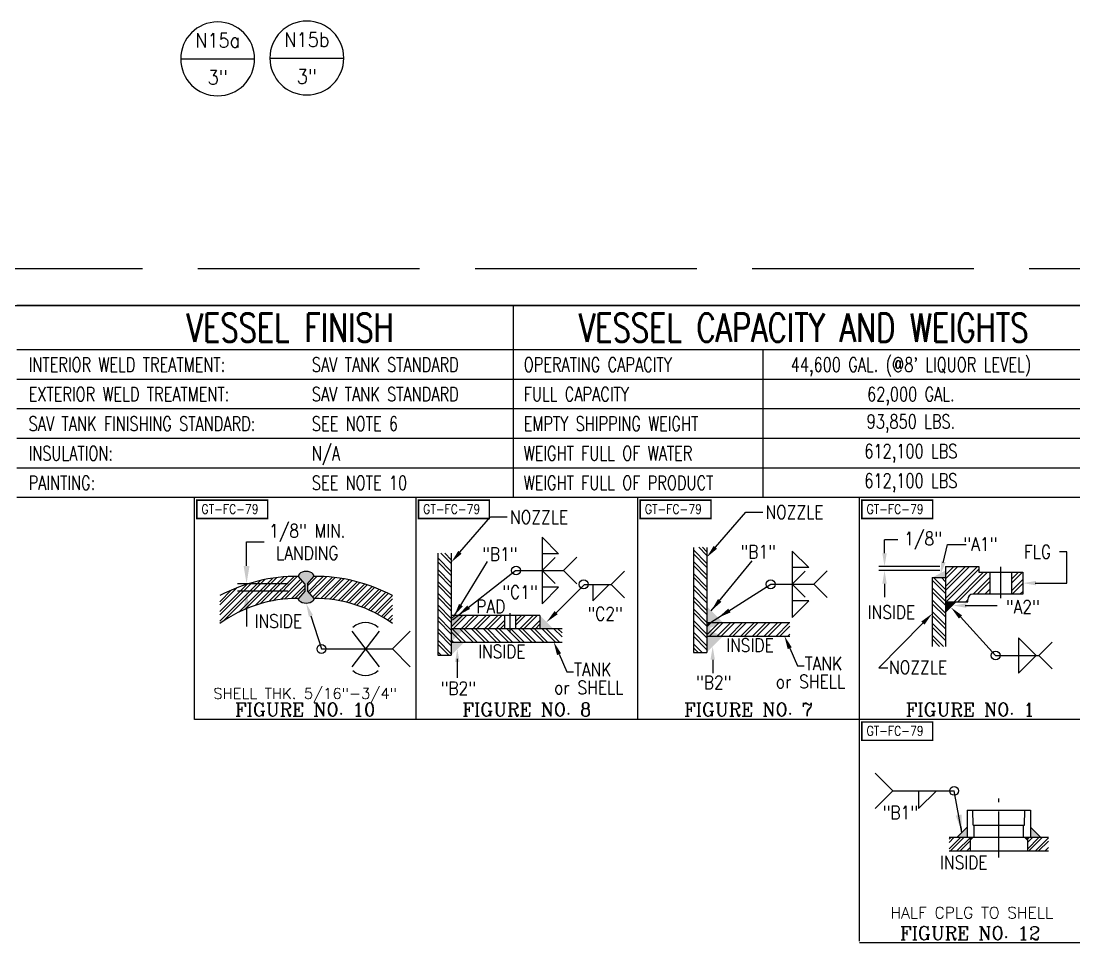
# Model space of a CAD drawing. Extents: x -1889 to 6398, y -470 to 1122.
# Drawn here: x 356.5 to 698.5, y 681 to 980.3 of the extents above; entities that cross this region are included whole.
import ezdxf
from ezdxf.enums import TextEntityAlignment as Align

# ---------------------------------------------------------------- set-up
doc = ezdxf.new("R2010")
doc.units = 0
doc.header["$LTSCALE"] = 12
doc.header["$MEASUREMENT"] = 0
doc.linetypes.add('AM_ISO02W050', pattern=[7.5, 6, -1.5])
doc.linetypes.add('CENTER', pattern=[2, 1.25, -0.25, 0.25, -0.25])
doc.layers.get('0').update_dxf_attribs({"linetype": 'CONTINUOUS'})
doc.layers.get('Defpoints').update_dxf_attribs({"linetype": 'CONTINUOUS'})
for name, color, linetype in [('CENTER', 6, 'CENTER'), ('DIM', 1, 'CONTINUOUS'), ('TEXT', 4, 'CONTINUOUS')]:
    doc.layers.add(name, color=color, linetype=linetype)
doc.styles.add('ROMANC', font='romanc', dxfattribs={"height": 0.15})
doc.styles.add('ROMANS', font='ROMANS.shx', dxfattribs={"width": 0.85, "height": 5.76})
doc.styles.get("Standard").update_dxf_attribs({"font": 'sanss___.ttf'})
doc.dimstyles.get("Standard").update_dxf_attribs({"dimtxt": 0.18, "dimasz": 0.18, "dimexe": 0.18, "dimexo": 0.0625, "dimgap": 0.09, "dimtad": 0, "dimtih": 1, "dimtoh": 1, "dimdec": 4, "dimzin": 0, "dimdsep": 46, "dimtxsty": 'Standard', "dimcen": 0.09, "dimadec": 0, "dimazin": 0, "dimtfac": 1, "dimtdec": 4, "dimtofl": 0, "dimtmove": 0, "dimatfit": 3, "dimfxl": 1, "dimtolj": 1, "dimtzin": 0, "dimarcsym": 0})

# ---------------------------------------------------------------- blocks, each defined once
blk = doc.blocks.new('*X114')
at = {"color": 0}
for p, q in [((0.758, 0.758), (0.886, 0.886)), ((0.758, 0.847), (0.797, 0.886)), ((0.78, 0.736), (0.93, 0.886)), ((0.868, 0.736), (1.018, 0.886)), ((0.913, 0.736), (1.063, 0.886)), ((1.001, 0.736), (1.151, 0.886)), ((1.045, 0.736), (1.195, 0.886)), ((1.134, 0.736), (1.284, 0.886)), ((1.178, 0.736), (1.328, 0.886)), ((1.482, 0.819), (1.549, 0.886)), ((1.482, 0.775), (1.593, 0.886)), ((1.531, 0.736), (1.681, 0.886)), ((1.576, 0.736), (1.726, 0.886)), ((1.266, 0.736), (1.357, 0.827)), ((1.31, 0.736), (1.357, 0.783)), ((1.664, 0.736), (1.758, 0.83)), ((1.708, 0.736), (1.758, 0.786))]:
    blk.add_line(p, q, dxfattribs=at)
blk = doc.blocks.new('*X115')
at = {"color": 0}
for p, q in [((0.917, 0.586), (0.767, 0.736)), ((1.005, 0.586), (0.855, 0.736)), ((1.049, 0.586), (0.899, 0.736)), ((1.138, 0.586), (0.988, 0.736)), ((1.182, 0.586), (1.032, 0.736)), ((1.27, 0.586), (1.12, 0.736)), ((1.315, 0.586), (1.165, 0.736)), ((1.403, 0.586), (1.253, 0.736)), ((1.447, 0.586), (1.297, 0.736)), ((1.535, 0.586), (1.385, 0.736)), ((1.58, 0.586), (1.43, 0.736)), ((1.668, 0.586), (1.518, 0.736)), ((1.712, 0.586), (1.562, 0.736)), ((1.801, 0.586), (1.651, 0.736)), ((1.845, 0.586), (1.695, 0.736)), ((1.933, 0.586), (1.783, 0.736)), ((1.977, 0.586), (1.827, 0.736)), ((2.008, 0.643), (1.916, 0.736)), ((2.008, 0.688), (1.96, 0.736)), ((0.873, 0.586), (0.758, 0.7)), ((0.784, 0.586), (0.758, 0.612))]:
    blk.add_line(p, q, dxfattribs=at)
blk = doc.blocks.new('*X116')
at = {"color": 0}
for p, q in [((0.387, 1.47), (0.27, 1.586)), ((0.387, 1.514), (0.315, 1.586)), ((0.387, 1.381), (0.237, 1.531)), ((0.387, 1.337), (0.237, 1.487)), ((0.387, 1.249), (0.237, 1.399)), ((0.387, 1.204), (0.237, 1.354)), ((0.387, 1.116), (0.237, 1.266)), ((0.387, 1.072), (0.237, 1.222)), ((0.387, 0.983), (0.237, 1.133)), ((0.387, 0.939), (0.237, 1.089)), ((0.387, 0.851), (0.237, 1.001)), ((0.387, 0.807), (0.237, 0.957)), ((0.387, 0.718), (0.237, 0.868)), ((0.387, 0.674), (0.237, 0.824)), ((0.387, 0.586), (0.237, 0.736)), ((0.387, 0.542), (0.237, 0.692)), ((0.387, 0.453), (0.237, 0.603)), ((0.36, 0.436), (0.237, 0.559)), ((0.271, 0.436), (0.237, 0.471))]:
    blk.add_line(p, q, dxfattribs=at)
blk = doc.blocks.new('*X118')
at = {"color": 0}
for p, q in [((0.932, 0.534), (1.068, 0.671)), ((0.932, 0.667), (0.936, 0.671)), ((0.932, 0.623), (0.98, 0.671)), ((0.963, 0.521), (1.113, 0.671)), ((1.051, 0.521), (1.201, 0.671)), ((1.095, 0.521), (1.245, 0.671)), ((1.184, 0.521), (1.334, 0.671)), ((1.228, 0.521), (1.378, 0.671)), ((1.316, 0.521), (1.466, 0.671)), ((1.36, 0.521), (1.51, 0.671)), ((1.449, 0.521), (1.599, 0.671)), ((1.493, 0.521), (1.643, 0.671)), ((1.581, 0.521), (1.731, 0.671)), ((1.625, 0.521), (1.775, 0.671)), ((1.714, 0.521), (1.864, 0.671)), ((1.758, 0.521), (1.869, 0.632)), ((1.846, 0.521), (1.869, 0.543))]:
    blk.add_line(p, q, dxfattribs=at)
blk = doc.blocks.new('*X119')
at = {"color": 0}
for p, q in [((0.758, 1.407), (0.608, 1.557)), ((0.758, 1.496), (0.668, 1.586)), ((0.758, 1.54), (0.712, 1.586)), ((0.758, 1.363), (0.608, 1.513)), ((0.758, 1.275), (0.608, 1.425)), ((0.758, 1.23), (0.608, 1.38)), ((0.758, 1.142), (0.608, 1.292)), ((0.758, 1.098), (0.608, 1.248)), ((0.758, 1.009), (0.608, 1.159)), ((0.758, 0.965), (0.608, 1.115)), ((0.758, 0.877), (0.608, 1.027)), ((0.758, 0.833), (0.608, 0.983)), ((0.758, 0.744), (0.608, 0.894)), ((0.758, 0.7), (0.608, 0.85)), ((0.758, 0.612), (0.608, 0.762)), ((0.758, 0.568), (0.608, 0.718)), ((0.758, 0.479), (0.608, 0.629)), ((0.758, 0.435), (0.608, 0.585)), ((0.706, 0.399), (0.608, 0.497)), ((0.662, 0.399), (0.608, 0.452))]:
    blk.add_line(p, q, dxfattribs=at)
blk = doc.blocks.new('*X117')
at = {"color": 0}
for p, q in [((0.967, 1.066), (0.832, 1.201)), ((0.967, 1.155), (0.92, 1.201)), ((0.967, 1.199), (0.964, 1.201)), ((0.967, 1.022), (0.817, 1.172)), ((0.967, 0.934), (0.817, 1.084)), ((0.967, 0.889), (0.817, 1.039)), ((0.967, 0.801), (0.817, 0.951)), ((0.967, 0.757), (0.817, 0.907)), ((0.967, 0.668), (0.817, 0.818)), ((0.967, 0.624), (0.817, 0.774)), ((0.967, 0.536), (0.817, 0.686)), ((0.967, 0.492), (0.817, 0.642)), ((0.944, 0.426), (0.817, 0.553)), ((0.9, 0.426), (0.817, 0.509))]:
    blk.add_line(p, q, dxfattribs=at)
blk = doc.blocks.new('*X120')
at = {"color": 0}
for p, q in [((1.717, 1.186), (1.794, 1.264)), ((1.717, 1.142), (1.838, 1.264)), ((1.717, 1.054), (1.842, 1.179)), ((1.721, 1.014), (1.842, 1.135)), ((1.809, 1.014), (1.842, 1.046))]:
    blk.add_line(p, q, dxfattribs=at)
blk = doc.blocks.new('*X124')
at = {"color": 0}
for p, q in [((0.932, 0.534), (1.068, 0.671)), ((0.932, 0.667), (0.936, 0.671)), ((0.932, 0.623), (0.98, 0.671)), ((0.963, 0.521), (1.113, 0.671)), ((1.051, 0.521), (1.201, 0.671)), ((1.095, 0.521), (1.245, 0.671)), ((1.184, 0.521), (1.334, 0.671)), ((1.228, 0.521), (1.378, 0.671)), ((1.316, 0.521), (1.466, 0.671)), ((1.36, 0.521), (1.51, 0.671)), ((1.449, 0.521), (1.599, 0.671)), ((1.493, 0.521), (1.643, 0.671)), ((1.581, 0.521), (1.731, 0.671)), ((1.625, 0.521), (1.775, 0.671)), ((1.714, 0.521), (1.864, 0.671)), ((1.758, 0.521), (1.869, 0.632)), ((1.846, 0.521), (1.869, 0.543))]:
    blk.add_line(p, q, dxfattribs=at)
blk = doc.blocks.new('*X125')
at = {"color": 0}
for p, q in [((0.758, 1.407), (0.608, 1.557)), ((0.758, 1.496), (0.668, 1.586)), ((0.758, 1.54), (0.712, 1.586)), ((0.758, 1.363), (0.608, 1.513)), ((0.758, 1.275), (0.608, 1.425)), ((0.758, 1.23), (0.608, 1.38)), ((0.758, 1.142), (0.608, 1.292)), ((0.758, 1.098), (0.608, 1.248)), ((0.758, 1.009), (0.608, 1.159)), ((0.758, 0.965), (0.608, 1.115)), ((0.758, 0.877), (0.608, 1.027)), ((0.758, 0.833), (0.608, 0.983)), ((0.758, 0.744), (0.608, 0.894)), ((0.758, 0.7), (0.608, 0.85)), ((0.758, 0.612), (0.608, 0.762)), ((0.758, 0.568), (0.608, 0.718)), ((0.758, 0.479), (0.608, 0.629)), ((0.758, 0.435), (0.608, 0.585)), ((0.706, 0.399), (0.608, 0.497)), ((0.662, 0.399), (0.608, 0.452))]:
    blk.add_line(p, q, dxfattribs=at)
blk = doc.blocks.new('*X122')
at = {"color": 0}
for p, q in [((1.717, 1.186), (1.794, 1.264)), ((1.717, 1.142), (1.838, 1.264)), ((1.717, 1.054), (1.842, 1.179)), ((1.721, 1.014), (1.842, 1.135)), ((1.809, 1.014), (1.842, 1.046))]:
    blk.add_line(p, q, dxfattribs=at)
blk = doc.blocks.new('*X123')
at = {"color": 0}
for p, q in [((0.967, 1.066), (0.832, 1.201)), ((0.967, 1.155), (0.92, 1.201)), ((0.967, 1.199), (0.964, 1.201)), ((0.967, 1.022), (0.817, 1.172)), ((0.967, 0.934), (0.817, 1.084)), ((0.967, 0.889), (0.817, 1.039)), ((0.967, 0.801), (0.817, 0.951)), ((0.967, 0.757), (0.817, 0.907)), ((0.967, 0.668), (0.817, 0.818)), ((0.967, 0.624), (0.817, 0.774)), ((0.967, 0.536), (0.817, 0.686)), ((0.967, 0.492), (0.817, 0.642)), ((0.944, 0.426), (0.817, 0.553)), ((0.9, 0.426), (0.817, 0.509))]:
    blk.add_line(p, q, dxfattribs=at)
blk = doc.blocks.new('*X121')
at = {"color": 0}
for p, q in [((0.967, 0.967), (1.326, 1.326)), ((0.967, 1.099), (1.194, 1.326)), ((0.967, 1.232), (1.061, 1.326)), ((0.967, 1.055), (1.238, 1.326)), ((0.967, 1.188), (1.105, 1.326)), ((0.967, 1.32), (0.973, 1.326)), ((0.97, 0.926), (1.342, 1.298)), ((1.059, 0.926), (1.396, 1.264)), ((1.103, 0.926), (1.44, 1.264)), ((1.279, 1.014), (1.467, 1.202)), ((1.323, 1.014), (1.467, 1.157)), ((1.411, 1.014), (1.467, 1.069)), ((1.191, 0.926), (1.217, 0.952)), ((1.456, 1.014), (1.467, 1.025))]:
    blk.add_line(p, q, dxfattribs=at)
blk = doc.blocks.new('Nozzle Callout')
blk.add_line((0.25, 0), (-0.25, 0))
blk.add_circle((0, 0), 0.25)
at = {"style": 'ROMANS', "width": 0.9}
for tag, p in [('NZ-ID', (0, 0.125)), ('NZ-SZ', (0, -0.125))]:
    blk.add_attdef(tag, text='', height=0.0975, dxfattribs=at).set_placement(p, align=Align.MIDDLE)

msp = doc.modelspace()

# ---------------------------------------------------------------- hatches: boundary and pattern name
at = {"layer": 'TEXT'}
h = msp.add_hatch(color=256, dxfattribs=at)
edge = h.paths.add_edge_path()
edge.add_ellipse((449.15036, 800.06939), major_axis=(2.51338, 0), ratio=0.635376464, start_angle=-1.5730369, end_angle=181.5730369)
edge.add_line((446.63793, 800.02555), (448.74377, 797.66939))
edge.add_line((448.74377, 797.66939), (448.74377, 795.26939))
edge.add_line((448.74377, 795.26939), (446.63793, 792.91323))
edge.add_ellipse((449.15036, 792.86939), major_axis=(2.51338, 0), ratio=0.635376464, start_angle=178.4269631, end_angle=178.9277221)
edge.add_ellipse((449.15036, 792.86939), major_axis=(2.51338, 0), ratio=0.635376464, start_angle=178.9277221, end_angle=361.0722779)
edge.add_ellipse((449.15036, 792.86939), major_axis=(2.51338, 0), ratio=0.635376464, start_angle=361.0722779, end_angle=361.5730369)
edge.add_line((451.6628, 792.91323), (449.55696, 795.26939))
edge.add_line((449.55696, 795.26939), (449.55696, 797.66939))
edge.add_line((449.55696, 797.66939), (451.6628, 800.02555))
h = msp.add_hatch(color=256, dxfattribs=at)
h.paths.add_polyline_path([(446.67732, 800.3518), (446.78783, 800.61385), (446.7839, 800.60738), (446.74521, 800.53296), (446.7123, 800.45741), (446.68527, 800.38094)])
h.paths.add_polyline_path([(449.59484, 801.6407), (450.00727, 801.57049), (449.9971, 801.57298), (449.87996, 801.59757), (449.76106, 801.61847), (449.6407, 801.63565)])
h.paths.add_polyline_path([(450.01397, 801.56885), (450.39933, 801.45467), (450.33516, 801.47777), (450.22497, 801.51301), (450.11219, 801.54477)])
h.paths.add_polyline_path([(449.27369, 801.66441), (449.15036, 801.66633), (449.57799, 801.64256), (449.51915, 801.64905), (449.39672, 801.65864)])
h.paths.add_polyline_path([(448.72274, 801.64256), (449.15036, 801.66633), (449.02704, 801.66441), (448.90401, 801.65864), (448.78157, 801.64905)])
h.paths.add_polyline_path([(450.41284, 801.44981), (450.76168, 801.29461), (450.74484, 801.30384), (450.64758, 801.35207), (450.54672, 801.3972), (450.4425, 801.43913)])
h.paths.add_polyline_path([(448.29346, 801.57049), (448.70588, 801.6407), (448.66003, 801.63565), (448.53966, 801.61847), (448.42077, 801.59757), (448.30363, 801.57298)])
h.paths.add_polyline_path([(450.77096, 801.28952), (451.0707, 801.09908), (451.01266, 801.14183), (450.92759, 801.1986), (450.83825, 801.25265)])
h.paths.add_polyline_path([(447.90139, 801.45467), (448.28676, 801.56885), (448.18853, 801.54477), (448.07575, 801.51301), (447.96556, 801.47777)])
h.paths.add_polyline_path([(451.07871, 801.09318), (451.32297, 800.87153), (451.30616, 800.89038), (451.24016, 800.9566), (451.16913, 801.02069), (451.09323, 801.08248)])
h.paths.add_polyline_path([(447.53905, 801.29461), (447.88789, 801.44981), (447.85823, 801.43913), (447.754, 801.3972), (447.65314, 801.35207), (447.55589, 801.30384)])
h.paths.add_polyline_path([(451.33062, 800.86296), (451.51031, 800.6181), (451.47243, 800.68051), (451.42243, 800.75217), (451.36697, 800.82218)])
h.paths.add_polyline_path([(447.23003, 801.09908), (447.52976, 801.28952), (447.46248, 801.25265), (447.37313, 801.1986), (447.28807, 801.14183)])
h.paths.add_polyline_path([(451.5129, 800.61385), (451.62341, 800.3518), (451.61545, 800.38094), (451.58842, 800.45741), (451.55552, 800.53296), (451.51682, 800.60738)])
h.paths.add_polyline_path([(446.97776, 800.87153), (447.22202, 801.09318), (447.20749, 801.08248), (447.1316, 801.02069), (447.06056, 800.9566), (446.99456, 800.89038)])
h.paths.add_polyline_path([(451.62633, 800.34109), (451.66375, 800.06939), (451.66072, 800.14775), (451.65164, 800.22592), (451.63654, 800.30371)])
h.paths.add_polyline_path([(446.79041, 800.6181), (446.97011, 800.86296), (446.93376, 800.82218), (446.87829, 800.75217), (446.8283, 800.68051)])
h.paths.add_polyline_path([(446.63698, 800.06939), (446.67439, 800.34109), (446.66418, 800.30371), (446.64908, 800.22592), (446.64001, 800.14775)])
h = msp.add_hatch(dxfattribs=at)
h.set_pattern_fill('ANSI32', color=256, scale=6, style=0)
h.set_pattern_definition([(45, (-239.9826, 156.201), (-1.59099, 1.59099), []), (45, (-238.922, 156.201), (-1.59099, 1.59099), [])])
h.paths.add_polyline_path([(448.74377, 797.66939), (446.63739, 800.02615, 0.125231055), (421.10099, 793.80355), (421.10099, 784.73582, -0.157816404), (446.62572, 792.89956), (448.74377, 795.26939)])
h.paths.add_polyline_path([(451.66334, 800.02615), (449.55696, 797.66939), (449.55696, 795.26939), (451.67501, 792.89956, -0.157816404), (477.19973, 784.73582), (477.19973, 793.80355, 0.125231055)])
h = msp.add_hatch(color=256, dxfattribs=at)
h.paths.add_polyline_path([(446.67732, 792.58698), (446.78783, 792.32493), (446.7839, 792.33139), (446.74521, 792.40582), (446.7123, 792.48136), (446.68527, 792.55784)])
h.paths.add_polyline_path([(449.59484, 791.29807), (450.00727, 791.36829), (449.9971, 791.36579), (449.87996, 791.34121), (449.76106, 791.3203), (449.6407, 791.30313)])
h.paths.add_polyline_path([(450.01397, 791.36993), (450.39933, 791.48411), (450.33516, 791.46101), (450.22497, 791.42577), (450.11219, 791.394)])
h.paths.add_polyline_path([(449.27369, 791.27437), (449.15036, 791.27244), (449.57799, 791.29621), (449.51915, 791.28973), (449.39672, 791.28013)])
h.paths.add_polyline_path([(448.72274, 791.29621), (449.15036, 791.27244), (449.02704, 791.27437), (448.90401, 791.28013), (448.78157, 791.28973)])
h.paths.add_polyline_path([(450.41284, 791.48897), (450.76168, 791.64416), (450.74484, 791.63493), (450.64758, 791.58671), (450.54672, 791.54158), (450.4425, 791.49964)])
h.paths.add_polyline_path([(448.29346, 791.36829), (448.70588, 791.29807), (448.66003, 791.30313), (448.53966, 791.3203), (448.42077, 791.34121), (448.30363, 791.36579)])
h.paths.add_polyline_path([(450.77096, 791.64925), (451.0707, 791.8397), (451.01266, 791.79695), (450.92759, 791.74018), (450.83825, 791.68613)])
h.paths.add_polyline_path([(447.90139, 791.48411), (448.28676, 791.36993), (448.18853, 791.394), (448.07575, 791.42577), (447.96556, 791.46101)])
h.paths.add_polyline_path([(451.07871, 791.8456), (451.32297, 792.06724), (451.30616, 792.04839), (451.24016, 791.98217), (451.16913, 791.91809), (451.09323, 791.8563)])
h.paths.add_polyline_path([(447.53905, 791.64416), (447.88789, 791.48897), (447.85823, 791.49964), (447.754, 791.54158), (447.65314, 791.58671), (447.55589, 791.63493)])
h.paths.add_polyline_path([(451.33062, 792.07582), (451.51031, 792.32067), (451.47243, 792.25826), (451.42243, 792.18661), (451.36697, 792.11659)])
h.paths.add_polyline_path([(447.23003, 791.8397), (447.52976, 791.64925), (447.46248, 791.68613), (447.37313, 791.74018), (447.28807, 791.79695)])
h.paths.add_polyline_path([(451.5129, 792.32493), (451.62341, 792.58698), (451.61545, 792.55784), (451.58842, 792.48136), (451.55552, 792.40582), (451.51682, 792.33139)])
h.paths.add_polyline_path([(446.97776, 792.06724), (447.22202, 791.8456), (447.20749, 791.8563), (447.1316, 791.91809), (447.06056, 791.98217), (446.99456, 792.04839)])
h.paths.add_polyline_path([(451.62633, 792.59769), (451.66375, 792.86939), (451.66072, 792.79103), (451.65164, 792.71286), (451.63654, 792.63507)])
h.paths.add_polyline_path([(446.79041, 792.32067), (446.97011, 792.07582), (446.93376, 792.11659), (446.87829, 792.18661), (446.8283, 792.25826)])
h.paths.add_polyline_path([(446.63698, 792.86939), (446.67439, 792.59769), (446.66418, 792.63507), (446.64908, 792.71286), (446.64001, 792.79103)])
for points in [[(580.39521, 784.98658), (579.22944, 784.98658), (579.22944, 780.66658), (580.39521, 780.66658)], [(665.67686, 715.22746), (664.82774, 715.22746), (664.82774, 714.37834)], [(682.55186, 715.22746), (683.40098, 715.22746), (683.40098, 714.37834)]]:
    msp.add_hatch(color=256, dxfattribs=at).paths.add_polyline_path(points)
h = msp.add_hatch(color=256, dxfattribs=at)
h.paths.add_polyline_path([(663.80186, 715.22746), (663.80186, 718.57279), (660.45653, 715.22746)])
h.paths.add_polyline_path([(684.42686, 715.22746), (687.7722, 715.22746), (684.42686, 718.57279)])
h = msp.add_hatch(dxfattribs=at)
h.set_pattern_fill('ANSI32', color=256, scale=6, style=0)
h.set_pattern_definition([(45, (54.9704, 168.9898), (-1.59099, 1.59099), []), (45, (56.031, 168.9898), (-1.59099, 1.59099), [])])
h.paths.add_polyline_path([(664.82774, 710.90746), (664.82774, 715.22746), (657.98161, 715.22746), (657.98161, 710.90746)])
h.paths.add_polyline_path([(690.24712, 710.90746), (690.24712, 715.22746), (683.40098, 715.22746), (683.40098, 710.90746)])

# ---------------------------------------------------------------- linework, layer by layer
for p, q in [((-24, 888), (1080, 888)), ((734.33028, 888), (355.16514, 888)), ((516.46197, 825.6), (516.46197, 888)), ((700.83486, 873.6), (355.16514, 873.6)), ((597.55168, 825.6), (597.55168, 873.6)), ((700.83486, 864), (355.16514, 864)), ((700.83486, 854.4), (355.16514, 854.4)), ((700.83486, 844.8), (355.16514, 844.8)), ((700.83486, 835.2), (355.16514, 835.2)), ((700.83486, 825.6), (355.16514, 825.6)), ((412.83486, 753.6), (412.83486, 825.6)), ((484.83486, 753.6), (484.83486, 825.6)), ((556.83486, 753.6), (556.83486, 825.6)), ((628.83486, 753.6), (628.83486, 825.6)), ((484.83486, 753.6), (412.83486, 753.6)), ((556.83486, 753.6), (484.83486, 753.6)), ((628.83486, 753.6), (556.83486, 753.6)), ((700.83486, 753.6), (628.83486, 753.6)), ((628.83486, 681.6), (628.83486, 753.6)), ((700.83486, 681.04122), (628.83486, 681.04122))]:
    msp.add_line(p, q)
at = {"layer": 'CENTER', "linetype": 'CENTER'}
for p, q in [((674.79431, 792.93073), (674.79431, 803.15014)), ((674.11436, 708.74677), (674.11436, 727.92121))]:
    msp.add_line(p, q, dxfattribs=at)
at = {"layer": 'CENTER'}
msp.add_line((515.3231, 788.05746), (515.3231, 781.82941), dxfattribs=at)
at = {"layer": 'Defpoints', "linetype": 'AM_ISO02W050'}
msp.add_line((-36, 900), (1116, 900), dxfattribs=at)
at = {"layer": 'TEXT'}
for p, q in [((582.05598, 809.48884), (591.95895, 820.93491)), ((591.95895, 820.93491), (597.43357, 820.93491)), ((499.10306, 807.87544), (509.00603, 819.32151)), ((509.00603, 819.32151), (514.48065, 819.32151)), ((429.79088, 811.21294), (435.55088, 811.21294)), ((429.79088, 803.42939), (429.79088, 811.21294)), ((525.76113, 812.75478), (525.76113, 791.15478)), ((525.76113, 812.75478), (531.14673, 807.36918)), ((491.95652, 807.53001), (491.95652, 774.41001)), ((496.27652, 807.53001), (496.27652, 774.41001)), ((531.14673, 807.36918), (525.76113, 807.36918)), ((574.90944, 809.46658), (574.90944, 775.28098)), ((579.22944, 809.46658), (579.22944, 775.28098)), ((607.02343, 808.27085), (612.40903, 802.88525)), ((607.02343, 808.27085), (607.02343, 786.67085)), ((656.05624, 804.43352), (657.47063, 810.3608)), ((657.47063, 810.3608), (663.47021, 810.3608)), ((696.18387, 808.00618), (693.83352, 808.00618)), ((696.18387, 797.84478), (696.18387, 808.00618)), ((497.28843, 787.37001), (508.05704, 804.8615)), ((525.76113, 801.95478), (529.97647, 806.17011)), ((532.75781, 801.95478), (537.07781, 806.27478)), ((580.71174, 788.88988), (593.97266, 805.04133)), ((496.71507, 785.97847), (517.08904, 801.94932)), ((517.09167, 801.95478), (532.75781, 801.95478)), ((525.76113, 801.95478), (529.97647, 797.73944)), ((532.75781, 801.95478), (537.07781, 797.63478)), ((548.24782, 797.44225), (552.56782, 801.76225)), ((612.40903, 802.88525), (607.02343, 802.88525)), ((607.02343, 797.47085), (611.23877, 801.68619)), ((614.02011, 797.47085), (618.34011, 801.79085)), ((656.79431, 803.24478), (656.79431, 777.32478)), ((656.79431, 803.24478), (667.59431, 803.24478)), ((667.59431, 803.24478), (667.59431, 801.44478)), ((667.59431, 801.44478), (681.88066, 801.44478)), ((671.19431, 801.44478), (671.19431, 794.24478)), ((678.28066, 801.44478), (678.28066, 794.24478)), ((681.88066, 801.44478), (681.88066, 794.24478)), ((443.26375, 797.66939), (426.79088, 797.66939)), ((448.74377, 797.66939), (446.63793, 800.02555)), ((448.74377, 797.66939), (448.74377, 795.26939)), ((449.55696, 797.66939), (451.6628, 800.02555)), ((449.55696, 797.66939), (449.55696, 795.26939)), ((530.30726, 788.24858), (539.59827, 797.44225)), ((539.59827, 797.44225), (548.24782, 797.44225)), ((542.22443, 792.05665), (547.61003, 797.44225)), ((542.22443, 797.44225), (542.22443, 792.05665)), ((548.24782, 797.44225), (552.56782, 793.12225)), ((579.22944, 784.2697), (600.02675, 797.47085)), ((600.02675, 797.47085), (614.02011, 797.47085)), ((607.02343, 797.47085), (611.23877, 793.25551)), ((614.02011, 797.47085), (618.34011, 793.15085)), ((652.47431, 799.64478), (652.47431, 777.32478)), ((652.47431, 799.64478), (656.79431, 799.64478)), ((685.86472, 797.84478), (696.18387, 797.84478)), ((443.26375, 795.26939), (426.79088, 795.26939)), ((448.74377, 795.26939), (446.63793, 792.91323)), ((449.55696, 795.26939), (451.6628, 792.91323)), ((525.76113, 791.15478), (531.14673, 796.54038)), ((531.14673, 796.54038), (525.76113, 796.54038)), ((681.88066, 794.24478), (665.72231, 794.24478)), ((612.40903, 792.05645), (607.02343, 792.05645)), ((607.02343, 786.67085), (612.40903, 792.05645)), ((656.79431, 791.72478), (663.99431, 791.72478)), ((663.21451, 790.56968), (673.53365, 790.56968)), ((663.99431, 791.72478), (663.99431, 792.51678)), ((429.79088, 789.50939), (429.79088, 783.74939)), ((450.69772, 787.20583), (454.10914, 776.47024)), ((525.07652, 787.37001), (496.27652, 787.37001)), ((513.5231, 787.37001), (513.5231, 783.05001)), ((517.1231, 787.37001), (517.1231, 783.05001)), ((525.07652, 787.37001), (525.07652, 783.05001)), ((661.64901, 786.87008), (673.0777, 774.35436)), ((606.21504, 784.98658), (579.22944, 784.98658)), ((649.44571, 784.87146), (635.13253, 770.31265)), ((463.99897, 782.23024), (472.83857, 770.71024)), ((472.83857, 782.23024), (463.99897, 770.71024)), ((477.14914, 776.47024), (482.90914, 782.23024)), ((532.27652, 783.05001), (496.27652, 783.05001)), ((579.22944, 780.66658), (606.21504, 780.66658)), ((680.46542, 780.11436), (680.46542, 768.59436)), ((680.46542, 780.11436), (686.22542, 774.35436)), ((454.10914, 776.47024), (477.14914, 776.47024)), ((477.14914, 776.47024), (482.90914, 770.71024)), ((496.27652, 778.73001), (532.27652, 778.73001)), ((606.20561, 776.71713), (608.69547, 770.9942)), ((687.07105, 774.35436), (691.39105, 778.67436)), ((491.95652, 774.41001), (496.27652, 774.41001)), ((531.27578, 774.78056), (533.76564, 769.05763)), ((574.90944, 775.28098), (579.22944, 775.28098)), ((673.0777, 774.35436), (687.07105, 774.35436)), ((680.46542, 768.59436), (686.22542, 774.35436)), ((687.07105, 774.35436), (691.39105, 770.03436)), ((608.69547, 770.9942), (610.88531, 770.9942)), ((635.13253, 770.31265), (638.07047, 770.31265)), ((533.76564, 769.05763), (535.95548, 769.05763)), ((639.72357, 730.40001), (633.96357, 736.16001)), ((639.72357, 730.40001), (633.96357, 724.64001)), ((639.72357, 730.40001), (659.59689, 730.40001)), ((648.07689, 724.64001), (653.83689, 730.40001)), ((648.07689, 730.40001), (648.07689, 724.64001)), ((663.80186, 724.13371), (663.80186, 715.22746)), ((663.80186, 724.13371), (684.42686, 724.13371)), ((665.82865, 719.25871), (665.67686, 724.13371)), ((682.40008, 719.25871), (682.55186, 724.13371)), ((684.42686, 724.13371), (684.42686, 715.22746)), ((663.80186, 718.57279), (660.45653, 715.22746)), ((665.82865, 719.25871), (682.40008, 719.25871)), ((666.14561, 715.22746), (666.14561, 719.25871)), ((682.08311, 715.22746), (682.08311, 719.25871)), ((684.42686, 718.57279), (687.7722, 715.22746)), ((690.24712, 715.22746), (657.98161, 715.22746)), ((665.67686, 715.22746), (664.82774, 714.37834)), ((664.82774, 715.22746), (664.82774, 710.90746)), ((682.55186, 715.22746), (683.40098, 714.37834)), ((683.40098, 715.22746), (683.40098, 710.90746)), ((657.98161, 710.90746), (690.24712, 710.90746))]:
    msp.add_line(p, q, dxfattribs=at)
at = {"layer": 'TEXT', "linetype": 'ByBlock'}
for p, q in [((636.99116, 807.56478), (636.99116, 811.88478)), ((641.31116, 811.88478), (636.99116, 811.88478)), ((654.99431, 803.24478), (635.19116, 803.24478)), ((654.99431, 801.94878), (635.19116, 801.94878)), ((636.99116, 797.62878), (636.99116, 793.30878)), ((498.22833, 773.24895), (498.22833, 767.15227)), ((581.18125, 772.96889), (581.18125, 768.64889))]:
    msp.add_line(p, q, dxfattribs=at)
at = {"layer": 'TEXT', "const_width": 0.48}
for points in [[(413.61791, 824.77211), (413.61791, 818.81874), (436.63317, 818.81874), (436.63317, 824.77211)], [(485.61791, 824.77211), (485.61791, 818.81874), (508.63317, 818.81874), (508.63317, 824.77211)], [(557.61791, 824.77211), (557.61791, 818.81874), (580.63317, 818.81874), (580.63317, 824.77211)], [(629.61791, 824.77211), (629.61791, 818.81874), (652.63317, 818.81874), (652.63317, 824.77211)], [(629.61791, 752.77211), (629.61791, 746.81874), (652.63317, 746.81874), (652.63317, 752.77211)]]:
    msp.add_lwpolyline(points, close=True, dxfattribs=at)
at = {"layer": 'TEXT'}
for centre in [(517.32446, 801.95478), (539.25991, 797.44225), (600.02675, 797.47085), (454.10914, 776.47024), (673.0777, 774.35436), (659.59689, 730.40001)]:
    msp.add_circle(centre, 1.44, dxfattribs=at)
for centre, radius, start, end in [((446.09662, 746.73578), 53.29312, 89.3778576, 117.9708032), ((452.20411, 746.73578), 53.29312, 62.0291968, 90.6221424), ((665.72231, 792.51678), 1.728, 90, 180), ((446.4736, 749.39054), 43.50929, 89.7501419, 125.672677), ((451.82712, 749.39054), 43.50929, 54.327323, 90.2498581), ((468.41877, 779.35024), 5.76, 45, 135), ((468.41877, 773.59024), 5.76, 225, 315)]:
    msp.add_arc(centre, radius, start, end, dxfattribs=at)
msp.add_ellipse((449.15036, 800.06939), major_axis=(2.51338, 0), ratio=0.635376464, start_param=-0.027454674, end_param=3.169047327, dxfattribs=at)
at = {"layer": 'TEXT', "extrusion": (0, 0, -1)}
msp.add_ellipse((449.15036, 792.86939), major_axis=(2.51338, 0), ratio=0.635376464, start_param=-0.027454674, end_param=3.169047327, dxfattribs=at)
at = {"layer": 'TEXT'}
for points in [[(499.64755, 807.40435), (498.55856, 808.34653), (496.27652, 804.60847)], [(582.60047, 809.01775), (581.51148, 809.95993), (579.22944, 806.22187)], [(656.83455, 804.59316), (655.43388, 804.92739), (655.13152, 800.55825)], [(428.83088, 803.42939), (430.75088, 803.42939), (429.79088, 797.66939)], [(656.79431, 801.94878), (656.7275, 799.64478), (652.47431, 799.64478)], [(686.20066, 797.12478), (686.20066, 798.56478), (681.88066, 797.84478)], [(428.83088, 789.50939), (430.75088, 789.50939), (429.79088, 795.26939)], [(450.0255, 786.94792), (451.36994, 787.46374), (449.15027, 791.23917)], [(500.0211, 790.34364), (498.79268, 791.09502), (497.28843, 787.37001)], [(502.33436, 789.4685), (501.44598, 790.6018), (498.49025, 787.37001)], [(579.22944, 790.37218), (579.22944, 784.98658), (584.61504, 784.98658)], [(584.0095, 791.77182), (582.89656, 792.68558), (580.71174, 788.88988)], [(656.79431, 788.12478), (656.79431, 791.72478), (660.39431, 791.72478)], [(663.55044, 789.84968), (663.55044, 791.28968), (659.23044, 790.56968)], [(496.27652, 783.05001), (496.27652, 787.37001), (500.59652, 787.37001)], [(525.07652, 787.37001), (525.07652, 783.05001), (529.39652, 783.05001)], [(530.81369, 787.73679), (529.80084, 788.76037), (527.23652, 785.21001)], [(586.99554, 788.34645), (586.22383, 789.56221), (582.96241, 786.63921)], [(648.93228, 785.37623), (649.95914, 784.3667), (652.47431, 787.95204)], [(661.1399, 786.36096), (662.15813, 787.3792), (658.59431, 789.92478)], [(579.22944, 784.98658), (579.22944, 782.82658), (584.42735, 784.98658)], [(496.27652, 778.73001), (496.27652, 783.05001), (500.59652, 783.05001)], [(579.22944, 780.66658), (579.22944, 782.82658), (584.42735, 780.66658)], [(579.22944, 775.28098), (579.22944, 780.66658), (584.61504, 780.66658)], [(605.54539, 776.42989), (606.86583, 777.00437), (604.48217, 780.67846)], [(496.27652, 774.40639), (496.27652, 778.72639), (500.59652, 778.72639)], [(530.61556, 774.49332), (531.936, 775.0678), (529.55234, 778.74189)], [(660.12371, 722.3844), (662.0108, 722.73838), (662.1292, 716.90013)]]:
    msp.add_solid(points, dxfattribs=at)
at = {"layer": 'TEXT', "linetype": 'ByBlock'}
for points in [[(637.71116, 807.56478), (636.27116, 807.56478), (636.99116, 803.24478)], [(637.71116, 797.62878), (636.27116, 797.62878), (636.99116, 801.94878)], [(498.94833, 772.1918), (497.50833, 772.1918), (498.22833, 776.5118)], [(581.90125, 772.96889), (580.46125, 772.96889), (581.18125, 777.28889)]]:
    msp.add_solid(points, dxfattribs=at)

# ---------------------------------------------------------------- block references
at = {"layer": 'DIM'}
ref = msp.add_blockref('Nozzle Callout', (420.38986, 968.04487), dxfattribs=dict(at, xscale=-48, yscale=48, zscale=48))
ref.add_attrib('NZ-ID', 'N15a', dxfattribs={"layer": '0', "height": 4.68, "style": 'ROMANS', "width": 0.9}).set_placement((420.38986, 974.04487), align=Align.MIDDLE)
ref.add_attrib('NZ-SZ', '3"', dxfattribs={"layer": '0', "height": 4.68, "style": 'ROMANS', "width": 0.9}).set_placement((420.38986, 962.04487), align=Align.MIDDLE)
ref = msp.add_blockref('Nozzle Callout', (449.3628, 968.32066), dxfattribs=dict(at, xscale=-48, yscale=48, zscale=48))
ref.add_attrib('NZ-ID', 'N15b', dxfattribs={"layer": '0', "height": 4.68, "style": 'ROMANS', "width": 0.9}).set_placement((449.3628, 974.32066), align=Align.MIDDLE)
ref.add_attrib('NZ-SZ', '3"', dxfattribs={"layer": '0', "height": 4.68, "style": 'ROMANS', "width": 0.9}).set_placement((449.3628, 962.32066), align=Align.MIDDLE)
at = {"layer": 'TEXT', "xscale": 28.80000000000007, "yscale": 28.80000000000007, "zscale": 28.80000000000007}
for name, p in [('*X116', (485.14385, 761.85763)), ('*X119', (557.39067, 763.7942)), ('*X125', (557.39067, 763.7942)), ('*X121', (628.95199, 765.05348)), ('*X120', (628.83833, 765.05348)), ('*X122', (628.83833, 765.05348)), ('*X117', (628.95199, 765.05348)), ('*X123', (628.95199, 765.05348)), ('*X114', (474.43775, 761.85763)), ('*X118', (552.38531, 765.67246)), ('*X124', (552.38531, 765.67246)), ('*X115', (474.43775, 761.85763))]:
    msp.add_blockref(name, p, dxfattribs=at)

# ---------------------------------------------------------------- texts
at = {"layer": 'TEXT', "style": 'ROMANS', "width": 0.75}
for s, height, p in [('VESSEL FINISH', 9.216, (443.96514, 880.8)), ('VESSEL CAPACITY AND WEIGHTS', 9.216, (610.74297, 880.8)), ("44,600 GAL. (@8' LIQUOR LEVEL)", 4.608, (645.55168, 868.8)), ('62,000 GAL.', 4.608, (645.55168, 859.2))]:
    msp.add_text(s, height=height, dxfattribs=at).set_placement(p, align=Align.MIDDLE_CENTER)
for s, p in [('INTERIOR WELD TREATMENT:', (359.00514, 868.8)), ('SAV TANK STANDARD', (450.98528, 868.8)), ('OPERATING CAPACITY', (519.79168, 868.8)), ('EXTERIOR WELD TREATMENT:', (359.00514, 859.2)), ('SAV TANK STANDARD', (450.98528, 859.2)), ('FULL CAPACITY', (519.79168, 859.2)), ('SAV TANK FINISHING STANDARD:', (359.00514, 849.6)), ('SEE NOTE 6', (450.98528, 849.6)), ('EMPTY SHIPPING WEIGHT', (519.79168, 849.6)), ('INSULATION:', (359.00514, 840)), ('N/A', (450.98528, 840)), ('WEIGHT FULL OF WATER', (519.79168, 840)), ('PAINTING:', (359.00514, 830.4)), ('SEE NOTE 10', (450.98528, 830.4)), ('WEIGHT FULL OF PRODUCT', (519.79168, 830.4))]:
    msp.add_text(s, height=4.608, dxfattribs=at).set_placement(p, align=Align.MIDDLE_LEFT)
for s, p in [('93,850 LBS.', (645.55168, 849.6)), ('612,100 LBS', (645.55168, 840)), ('612,100 LBS', (645.55168, 830.4))]:
    msp.add_text(s, height=4.608, dxfattribs=at).set_placement(p, align=Align.MIDDLE)
at = {"layer": 'TEXT', "style": 'ROMANS', "width": 0.85}
for s, p in [('NOZZLE', (515.35932, 817.1238)), ('NOZZLE', (598.31224, 818.73719)), ('FLG', (682.27155, 805.85026)), ('"C1"', (512.82985, 792.77715)), ('PAD', (504.37369, 788.06564)), ('"C2"', (540.48598, 785.76162)), ('INSIDE', (631.52891, 786.26178)), ('INSIDE', (585.56409, 775.50762)), ('INSIDE', (504.98836, 773.52467)), ('TANK', (611.10142, 769.57909)), ('TANK', (536.17159, 767.64252)), ('NOZZLE', (638.4622, 768.35271)), ('or SHELL', (529.69825, 761.78884)), ('or SHELL', (601.69825, 763.72541)), ('INSIDE', (655.02384, 705.03552))]:
    msp.add_text(s, height=4.32, dxfattribs=at).set_placement(p)
at = {"layer": 'TEXT', "linetype": 'ByBlock', "style": 'ROMANS', "width": 0.85}
msp.add_text(' 1/8"', height=4.32, dxfattribs=at).set_placement((640.85632, 810.16013))
at = {"layer": 'TEXT', "style": 'ROMANS', "width": 0.85}
for s, p in [('"A1"', (668.1121, 808.36432)), ('"B1"', (512.02527, 805.09478)), ('"B1"', (595.95949, 805.8866)), ('"A2"', (681.89636, 787.9757)), ('INSIDE', (440.11104, 783.37968)), ('"B2"', (581.50214, 763.47287)), ('"B2"', (498.54921, 761.5363)), ('"B1"', (642.11909, 721.18225))]:
    msp.add_text(s, height=4.32, dxfattribs=at).set_placement(p, align=Align.CENTER)
at = {"layer": 'TEXT', "style": 'ROMANC'}
for s, height, p in [('SHELL THK. 5/16"-3/4"', 3.4992, (448.83486, 760.28083)), ('FIGURE NO. 10', 4.32, (448.83486, 754.64223)), ('FIGURE NO. 8', 4.32, (520.83486, 754.64223)), ('FIGURE NO. 7', 4.32, (592.83486, 754.64223)), ('FIGURE NO. 1', 4.32, (664.83486, 754.64223)), ('HALF CPLG TO SHELL', 3.672, (665.35808, 689.02265)), ('FIGURE NO. 12', 4.32, (664.83486, 682.08344))]:
    msp.add_text(s, height=height, dxfattribs=at).set_placement(p, align=Align.CENTER)
at = {"layer": 'TEXT', "char_height": 3.024, "width": 58.5813333, "attachment_point": 1, "style": 'ROMANS'}
for insert in [(415.16549, 823.40679), (487.16549, 823.40679), (559.16549, 823.40679), (631.16549, 823.40679), (631.16549, 751.40679)]:
    msp.add_mtext('GT-FC-79', dxfattribs=dict(at, insert=insert))
at = {"layer": 'TEXT', "insert": (449.51051, 811.21294), "char_height": 4.32, "attachment_point": 5, "style": 'ROMANS'}
msp.add_mtext('\\A1;1/8" MIN.\\PLANDING', dxfattribs=at)

# ---------------------------------------------------------------- leaders
at = {"layer": 'TEXT'}
msp.add_leader([(662.1292, 716.90013), (659.59689, 730.40001)], dimstyle='Standard', override={"dimscale": 16, "dimtxt": 1.92, "dimasz": 0.12, "dimexe": 0.0625, "dimexo": 0.125, "dimgap": 0.1, "dimzin": 3, "dimlunit": 4, "dimpost": '\\X', "dimtxsty": 'ROMANS', "dimcen": 0}, dxfattribs=at)

doc.saveas('drawing.dxf')
